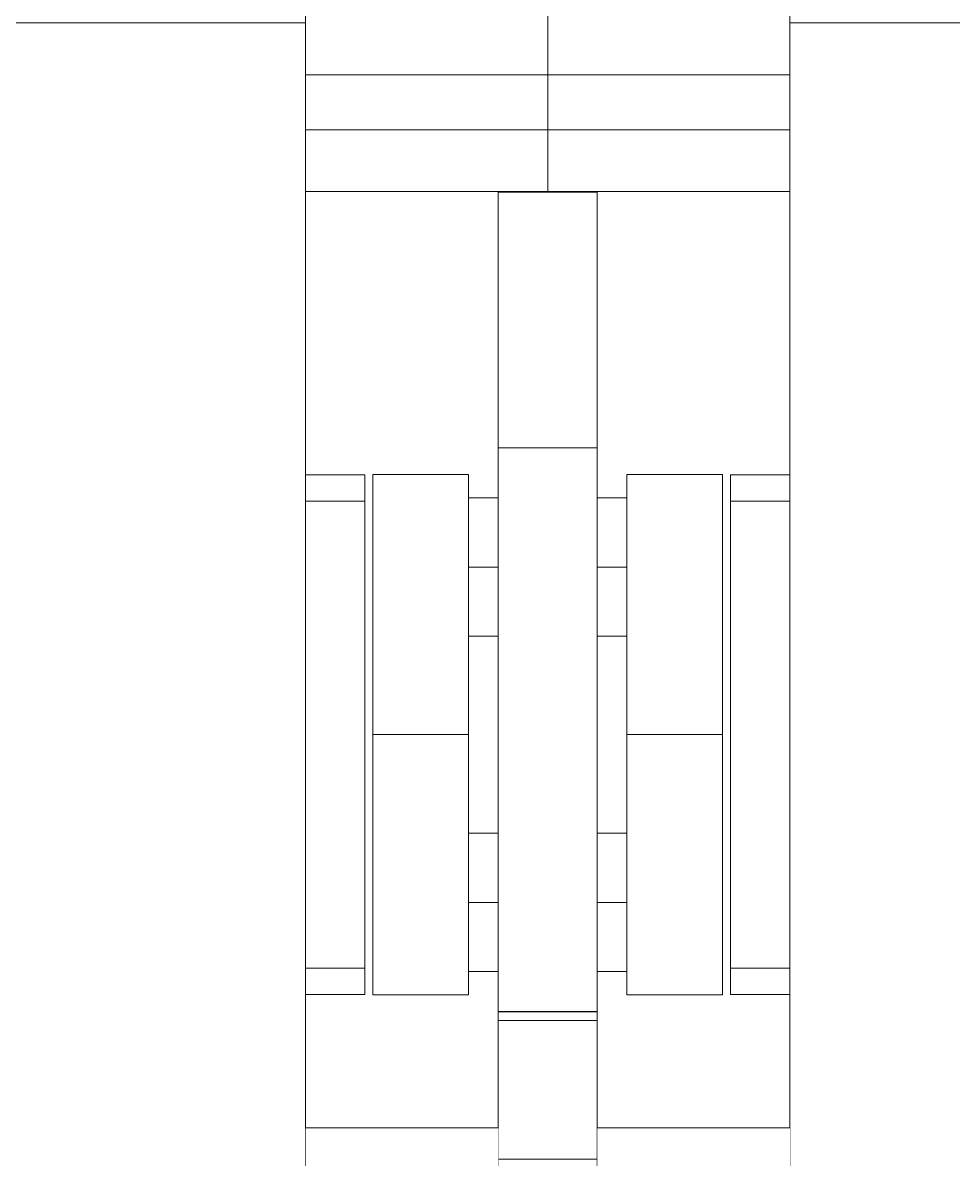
# Model space of a CAD drawing. Header units: millimetres. Extents: x -46169 to 237885, y -84465 to 18123.
# Drawn here: x 175224 to 175318.1, y -80618.3 to -80503.3 of the extents above; entities that cross this region are included whole.
import ezdxf

# ---------------------------------------------------------------- set-up
doc = ezdxf.new("R2010")
doc.units = ezdxf.units.MM
doc.header["$MEASUREMENT"] = 0
doc.linetypes.add('Wipeout_Contour', pattern=[1000, 0, -1000])
doc.layers.add('New_A-20-M_Floor_Slab', color=7, linetype='Continuous')
doc.layers.add('New_A-35-M_FFE_Fixed', color=7, linetype='Continuous')
for name, color, linetype, lineweight in [('New_A-20-M_Floor_Slab_Pen_No__89', 8, 'Continuous', 20), ('New_A-35-M_FFE_Fixed_Pen_No__1', 7, 'Continuous', 13), ('New_A-35-M_FFE_Fixed_Pen_No__93', 8, 'Continuous', 13)]:
    doc.layers.add(name, color=color, linetype=linetype, lineweight=lineweight)

# ---------------------------------------------------------------- blocks, each defined once
blk = doc.blocks.new('Section Elem_134_3', base_point=(129666.67, -84332.61))
at = {"color": 254, "linetype": 'Wipeout_Contour', "lineweight": 0, "ltscale": 3086352.595365421}
blk.add_wipeout([(175252.61, -80549.04), (175258.61, -80549.04), (175258.61, -80601.62), (175252.61, -80601.62), (175252.61, -80615.11), (175272.11, -80615.11), (175272.11, -80599.29), (175269.11, -80599.29), (175269.11, -80601.65), (175259.42, -80601.65), (175259.42, -80549.01), (175269.11, -80549.01), (175269.11, -80551.38), (175272.11, -80551.38), (175272.11, -80520.4), (175252.61, -80520.4)], dxfattribs=at).dxf.layer = 'New_A-20-M_Floor_Slab'
at = {"color": 254, "linetype": 'Wipeout_Contour', "lineweight": 0, "ltscale": 771665.498604}
blk.add_wipeout([(175285.11, -80565.38), (175282.11, -80565.38), (175282.11, -80585.29), (175285.11, -80585.29)], dxfattribs=at).dxf.layer = 'New_A-20-M_Floor_Slab'
at = {"color": 254, "linetype": 'Wipeout_Contour', "lineweight": 0, "ltscale": 3086757.95976625}
blk.add_wipeout([(175301.61, -80520.4), (175282.11, -80520.4), (175282.11, -80551.38), (175285.11, -80551.38), (175285.11, -80549.01), (175294.8, -80549.01), (175294.8, -80601.65), (175285.11, -80601.65), (175285.11, -80599.29), (175282.11, -80599.29), (175282.11, -80615.11), (175301.61, -80615.11), (175301.61, -80601.62), (175295.61, -80601.62), (175295.61, -80549.04), (175301.61, -80549.04)], dxfattribs=at).dxf.layer = 'New_A-20-M_Floor_Slab'
at = {"color": 254, "linetype": 'Wipeout_Contour', "lineweight": 0, "ltscale": 771618.251916}
blk.add_wipeout([(175269.11, -80585.29), (175272.11, -80585.29), (175272.11, -80565.38), (175269.11, -80565.38)], dxfattribs=at).dxf.layer = 'New_A-20-M_Floor_Slab'
blk = doc.blocks.new('Section Elem_139_3', base_point=(129666.67, -84332.61))
at = {"layer": 'New_A-35-M_FFE_Fixed_Pen_No__93', "linetype": 'Continuous'}
for p, q in [((175272.11, -80520.48), (175272.11, -80520.48)), ((175272.11, -80618.27), (175272.11, -80618.27))]:
    blk.add_line(p, q, dxfattribs=at)
at = {"color": 254, "linetype": 'Wipeout_Contour', "lineweight": 0, "ltscale": 771595.066528}
blk.add_wipeout([(175272.11, -80548.19), (175282.11, -80548.19), (175282.11, -80546.44), (175272.11, -80546.44)], dxfattribs=at).dxf.layer = 'New_A-35-M_FFE_Fixed'
at = {"color": 254, "linetype": 'Wipeout_Contour', "lineweight": 0, "ltscale": 771676.5342}
blk.add_wipeout([(175295.61, -80549.04), (175295.61, -80549.56), (175301.61, -80549.56), (175301.61, -80549.04)], dxfattribs=at).dxf.layer = 'New_A-35-M_FFE_Fixed'
at = {"color": 254, "linetype": 'Wipeout_Contour', "lineweight": 0, "ltscale": 771627.637973}
blk.add_wipeout([(175282.11, -80553.43), (175285.11, -80553.43), (175285.11, -80551.91), (175282.11, -80551.91)], dxfattribs=at).dxf.layer = 'New_A-35-M_FFE_Fixed'
at = {"color": 254, "linetype": 'Wipeout_Contour', "lineweight": 0, "ltscale": 964544.203194}
blk.add_wipeout([(175282.11, -80558.38), (175285.11, -80558.38), (175285.11, -80556.38), (175285.11, -80555.7), (175282.11, -80555.7)], dxfattribs=at).dxf.layer = 'New_A-35-M_FFE_Fixed'
at = {"color": 254, "linetype": 'Wipeout_Contour', "lineweight": 0, "ltscale": 771646.708775}
blk.add_wipeout([(175285.11, -80563.33), (175282.11, -80563.33), (175282.11, -80564.84), (175285.11, -80564.84)], dxfattribs=at).dxf.layer = 'New_A-35-M_FFE_Fixed'
at = {"color": 254, "linetype": 'Wipeout_Contour', "lineweight": 0, "ltscale": 771687.45478}
blk.add_wipeout([(175285.11, -80587.34), (175282.11, -80587.34), (175282.11, -80589.61), (175285.11, -80589.61)], dxfattribs=at).dxf.layer = 'New_A-35-M_FFE_Fixed'
at = {"color": 254, "linetype": 'Wipeout_Contour', "lineweight": 0, "ltscale": 771700.201618}
blk.add_wipeout([(175285.11, -80594.97), (175282.11, -80594.97), (175282.11, -80597.24), (175285.11, -80597.24)], dxfattribs=at).dxf.layer = 'New_A-35-M_FFE_Fixed'
at = {"color": 254, "linetype": 'Wipeout_Contour', "lineweight": 0, "ltscale": 771763.506115}
blk.add_wipeout([(175301.61, -80601.11), (175295.61, -80601.11), (175295.61, -80601.62), (175301.61, -80601.62)], dxfattribs=at).dxf.layer = 'New_A-35-M_FFE_Fixed'
at = {"color": 254, "linetype": 'Wipeout_Contour', "lineweight": 0, "ltscale": 771688.68981}
blk.add_wipeout([(175282.11, -80603.37), (175282.11, -80603.32), (175272.11, -80603.32), (175272.11, -80603.37)], dxfattribs=at).dxf.layer = 'New_A-35-M_FFE_Fixed'
at = {"color": 254, "linetype": 'Wipeout_Contour', "lineweight": 0, "ltscale": 771690.453099}
blk.add_wipeout([(175282.11, -80604.57), (175282.11, -80604.23), (175272.11, -80604.23), (175272.11, -80604.57)], dxfattribs=at).dxf.layer = 'New_A-35-M_FFE_Fixed'
at = {"color": 254, "linetype": 'Wipeout_Contour', "lineweight": 0, "ltscale": 771694.229066}
blk.add_wipeout([(175272.11, -80606.1), (175272.11, -80607.22), (175282.11, -80607.22), (175282.11, -80606.1)], dxfattribs=at).dxf.layer = 'New_A-35-M_FFE_Fixed'
at = {"layer": 'New_A-35-M_FFE_Fixed_Pen_No__93', "linetype": 'Continuous'}
for p, q in [((175272.11, -80546.33), (175272.11, -80546.33)), ((175272.11, -80603.32), (175272.11, -80603.32)), ((175272.11, -80604.23), (175272.11, -80604.23))]:
    blk.add_line(p, q, dxfattribs=at)
at = {"color": 254, "linetype": 'Wipeout_Contour', "lineweight": 0, "ltscale": 771625.925853}
blk.add_wipeout([(175282.11, -80551.38), (175282.11, -80551.91), (175285.11, -80551.91), (175285.11, -80551.38)], dxfattribs=at).dxf.layer = 'New_A-35-M_FFE_Fixed'
at = {"color": 254, "linetype": 'Wipeout_Contour', "lineweight": 0, "ltscale": 771630.801854}
blk.add_wipeout([(175285.11, -80553.43), (175282.11, -80553.43), (175282.11, -80555.7), (175285.11, -80555.7)], dxfattribs=at).dxf.layer = 'New_A-35-M_FFE_Fixed'
at = {"color": 254, "linetype": 'Wipeout_Contour', "lineweight": 0, "ltscale": 771643.544601}
blk.add_wipeout([(175282.11, -80561.05), (175282.11, -80563.33), (175285.11, -80563.33), (175285.11, -80561.05)], dxfattribs=at).dxf.layer = 'New_A-35-M_FFE_Fixed'
at = {"color": 254, "linetype": 'Wipeout_Contour', "lineweight": 0, "ltscale": 964561.615331}
blk.add_wipeout([(175282.11, -80565.38), (175285.11, -80565.38), (175285.11, -80565.26), (175285.11, -80564.84), (175282.11, -80564.84)], dxfattribs=at).dxf.layer = 'New_A-35-M_FFE_Fixed'
at = {"color": 254, "linetype": 'Wipeout_Contour', "lineweight": 0, "ltscale": 771684.2898}
blk.add_wipeout([(175285.11, -80585.82), (175282.11, -80585.82), (175282.11, -80587.34), (175285.11, -80587.34)], dxfattribs=at).dxf.layer = 'New_A-35-M_FFE_Fixed'
at = {"color": 254, "linetype": 'Wipeout_Contour', "lineweight": 0, "ltscale": 964621.366539}
blk.add_wipeout([(175285.11, -80592.29), (175282.11, -80592.29), (175282.11, -80594.97), (175285.11, -80594.97), (175285.11, -80594.28)], dxfattribs=at).dxf.layer = 'New_A-35-M_FFE_Fixed'
at = {"color": 254, "linetype": 'Wipeout_Contour', "lineweight": 0, "ltscale": 771703.366961}
blk.add_wipeout([(175285.11, -80597.24), (175282.11, -80597.24), (175282.11, -80598.75), (175285.11, -80598.75)], dxfattribs=at).dxf.layer = 'New_A-35-M_FFE_Fixed'
at = {"color": 254, "linetype": 'Wipeout_Contour', "lineweight": 0, "ltscale": 771761.271933}
blk.add_wipeout([(175301.61, -80598.94), (175295.61, -80598.94), (175295.61, -80601.11), (175301.61, -80601.11)], dxfattribs=at).dxf.layer = 'New_A-35-M_FFE_Fixed'
at = {"layer": 'New_A-35-M_FFE_Fixed_Pen_No__93', "linetype": 'Continuous'}
blk.add_line((175295.61, -80601.62), (175295.61, -80601.11), dxfattribs=at)
at = {"color": 254, "linetype": 'Wipeout_Contour', "lineweight": 0, "ltscale": 771720.01922}
blk.add_wipeout([(175295.61, -80598.94), (175301.61, -80598.94), (175301.61, -80551.72), (175295.61, -80551.72)], dxfattribs=at).dxf.layer = 'New_A-35-M_FFE_Fixed'
at = {"color": 254, "linetype": 'Wipeout_Contour', "lineweight": 0, "ltscale": 771604.928064}
blk.add_wipeout([(175272.11, -80553.51), (175282.11, -80553.51), (175282.11, -80552.92), (175272.11, -80552.92)], dxfattribs=at).dxf.layer = 'New_A-35-M_FFE_Fixed'
at = {"color": 254, "linetype": 'Wipeout_Contour', "lineweight": 0, "ltscale": 771639.410497}
blk.add_wipeout([(175282.11, -80558.38), (175282.11, -80561.05), (175285.11, -80561.05), (175285.11, -80558.38)], dxfattribs=at).dxf.layer = 'New_A-35-M_FFE_Fixed'
at = {"color": 254, "linetype": 'Wipeout_Contour', "lineweight": 0, "ltscale": 771682.576949}
blk.add_wipeout([(175282.11, -80585.82), (175285.11, -80585.82), (175285.11, -80585.29), (175282.11, -80585.29)], dxfattribs=at).dxf.layer = 'New_A-35-M_FFE_Fixed'
at = {"color": 254, "linetype": 'Wipeout_Contour', "lineweight": 0, "ltscale": 771691.589978}
blk.add_wipeout([(175282.11, -80592.29), (175285.11, -80592.29), (175285.11, -80589.61), (175282.11, -80589.61)], dxfattribs=at).dxf.layer = 'New_A-35-M_FFE_Fixed'
at = {"color": 254, "linetype": 'Wipeout_Contour', "lineweight": 0, "ltscale": 771705.080154}
blk.add_wipeout([(175282.11, -80598.75), (175282.11, -80599.29), (175285.11, -80599.29), (175285.11, -80598.75)], dxfattribs=at).dxf.layer = 'New_A-35-M_FFE_Fixed'
at = {"layer": 'New_A-35-M_FFE_Fixed_Pen_No__93', "linetype": 'Continuous'}
blk.add_line((175295.61, -80601.11), (175295.61, -80598.94), dxfattribs=at)
at = {"color": 254, "linetype": 'Wipeout_Contour', "lineweight": 0, "ltscale": 771678.767245}
blk.add_wipeout([(175295.61, -80549.56), (175295.61, -80551.72), (175301.61, -80551.72), (175301.61, -80549.56)], dxfattribs=at).dxf.layer = 'New_A-35-M_FFE_Fixed'
at = {"color": 254, "linetype": 'Wipeout_Contour', "lineweight": 0, "ltscale": 771712.513796}
blk.add_wipeout([(175285.11, -80593.94), (175294.8, -80593.94), (175294.8, -80585.4), (175285.11, -80585.4)], dxfattribs=at).dxf.layer = 'New_A-35-M_FFE_Fixed'
at = {"color": 254, "linetype": 'Wipeout_Contour', "lineweight": 0, "ltscale": 771673.950805}
blk.add_wipeout([(175282.11, -80597.66), (175282.11, -80591.39), (175272.11, -80591.39), (175272.11, -80597.66)], dxfattribs=at).dxf.layer = 'New_A-35-M_FFE_Fixed'
at = {"layer": 'New_A-35-M_FFE_Fixed_Pen_No__93', "linetype": 'Continuous'}
for p, q in [((175295.61, -80549.56), (175295.61, -80549.04)), ((175295.61, -80551.72), (175295.61, -80549.56)), ((175295.61, -80598.94), (175295.61, -80551.72)), ((175285.11, -80592.29), (175282.11, -80592.29))]:
    blk.add_line(p, q, dxfattribs=at)
at = {"color": 254, "linetype": 'Wipeout_Contour', "lineweight": 0, "ltscale": 771785.480124}
blk.add_wipeout([(175301.61, -80503.33), (175301.61, -80647.33), (175331.61, -80647.33), (175331.61, -80503.33)], dxfattribs=at).dxf.layer = 'New_A-35-M_FFE_Fixed'
at = {"color": 254, "linetype": 'Wipeout_Contour', "lineweight": 0, "ltscale": 771696.966437}
blk.add_wipeout([(175285.11, -80575.33), (175285.11, -80585.4), (175294.8, -80585.4), (175294.8, -80575.33)], dxfattribs=at).dxf.layer = 'New_A-35-M_FFE_Fixed'
at = {"color": 254, "linetype": 'Wipeout_Contour', "lineweight": 0, "ltscale": 771724.414188}
blk.add_wipeout([(175294.8, -80593.94), (175285.11, -80593.94), (175285.11, -80599.65), (175294.8, -80599.65)], dxfattribs=at).dxf.layer = 'New_A-35-M_FFE_Fixed'
at = {"layer": 'New_A-35-M_FFE_Fixed_Pen_No__93', "linetype": 'Continuous'}
for p, q in [((175301.61, -80549.04), (175295.61, -80549.04)), ((175301.61, -80551.72), (175295.61, -80551.72)), ((175285.11, -80585.29), (175282.11, -80585.29)), ((175285.11, -80593.94), (175285.11, -80585.4)), ((175294.8, -80593.94), (175294.8, -80585.4)), ((175301.61, -80598.94), (175295.61, -80598.94)), ((175301.61, -80601.62), (175295.61, -80601.62))]:
    blk.add_line(p, q, dxfattribs=at)
at = {"color": 254, "linetype": 'Wipeout_Contour', "lineweight": 0, "ltscale": 1158652.369230578}
blk.add_wipeout([(175802.61, -80346.96), (175301.61, -80346.96), (175301.61, -80503.33), (175331.61, -80503.33), (175772.61, -80503.33), (175802.61, -80503.33)], dxfattribs=at).dxf.layer = 'New_A-35-M_FFE_Fixed'
at = {"color": 254, "linetype": 'Wipeout_Contour', "lineweight": 0, "ltscale": 771578.947929}
blk.add_wipeout([(175277.11, -80511.45), (175301.61, -80511.45), (175301.61, -80510.54), (175277.11, -80510.54)], dxfattribs=at).dxf.layer = 'New_A-35-M_FFE_Fixed'
at = {"color": 254, "linetype": 'Wipeout_Contour', "lineweight": 0, "ltscale": 771589.459201}
blk.add_wipeout([(175277.11, -80514.18), (175277.11, -80520.4), (175301.61, -80520.4), (175301.61, -80514.18)], dxfattribs=at).dxf.layer = 'New_A-35-M_FFE_Fixed'
at = {"color": 254, "linetype": 'Wipeout_Contour', "lineweight": 0, "ltscale": 771680.139699}
blk.add_wipeout([(175285.11, -80575.33), (175294.8, -80575.33), (175294.8, -80565.26), (175285.11, -80565.26)], dxfattribs=at).dxf.layer = 'New_A-35-M_FFE_Fixed'
at = {"color": 254, "linetype": 'Wipeout_Contour', "lineweight": 0, "ltscale": 771730.854978}
blk.add_wipeout([(175294.8, -80599.65), (175285.11, -80599.65), (175285.11, -80601.65), (175294.8, -80601.65)], dxfattribs=at).dxf.layer = 'New_A-35-M_FFE_Fixed'
at = {"layer": 'New_A-35-M_FFE_Fixed_Pen_No__93', "linetype": 'Continuous'}
for p, q in [((175277.11, -80520.4), (175301.61, -80520.4)), ((175294.8, -80575.33), (175285.11, -80575.33)), ((175285.11, -80585.4), (175285.11, -80575.33)), ((175294.8, -80585.4), (175294.8, -80575.33)), ((175285.11, -80599.65), (175285.11, -80593.94)), ((175294.8, -80599.65), (175294.8, -80593.94)), ((175285.11, -80599.29), (175282.11, -80599.29)), ((175285.11, -80601.65), (175285.11, -80599.65)), ((175294.8, -80601.65), (175294.8, -80599.65)), ((175294.8, -80601.65), (175285.11, -80601.65))]:
    blk.add_line(p, q, dxfattribs=at)
at = {"color": 254, "linetype": 'Wipeout_Contour', "lineweight": 0, "ltscale": 964471.251648}
blk.add_wipeout([(175277.11, -80501.63), (175277.11, -80508.61), (175301.61, -80508.61), (175301.61, -80503.33), (175301.61, -80501.63)], dxfattribs=at).dxf.layer = 'New_A-35-M_FFE_Fixed'
at = {"color": 254, "linetype": 'Wipeout_Contour', "lineweight": 0, "ltscale": 771584.075536}
blk.add_wipeout([(175277.11, -80514.18), (175301.61, -80514.18), (175301.61, -80513.95), (175277.11, -80513.95)], dxfattribs=at).dxf.layer = 'New_A-35-M_FFE_Fixed'
at = {"color": 254, "linetype": 'Wipeout_Contour', "lineweight": 0, "ltscale": 771664.5953}
blk.add_wipeout([(175285.11, -80565.26), (175294.8, -80565.26), (175294.8, -80556.72), (175285.11, -80556.72)], dxfattribs=at).dxf.layer = 'New_A-35-M_FFE_Fixed'
at = {"layer": 'New_A-35-M_FFE_Fixed_Pen_No__93', "linetype": 'Continuous'}
for p, q in [((175301.61, -80503.33), (175301.61, -80346.96)), ((175331.61, -80503.33), (175301.61, -80503.33)), ((175285.11, -80558.38), (175282.11, -80558.38)), ((175285.11, -80565.38), (175282.11, -80565.38)), ((175285.11, -80575.33), (175285.11, -80565.26)), ((175294.8, -80575.33), (175294.8, -80565.26))]:
    blk.add_line(p, q, dxfattribs=at)
at = {"color": 254, "linetype": 'Wipeout_Contour', "lineweight": 0, "ltscale": 771575.784112}
blk.add_wipeout([(175277.11, -80508.61), (175277.11, -80509.58), (175301.61, -80509.58), (175301.61, -80508.61)], dxfattribs=at).dxf.layer = 'New_A-35-M_FFE_Fixed'
at = {"color": 254, "linetype": 'Wipeout_Contour', "lineweight": 0, "ltscale": 771582.736848}
blk.add_wipeout([(175277.11, -80513.55), (175301.61, -80513.55), (175301.61, -80512.98), (175277.11, -80512.98)], dxfattribs=at).dxf.layer = 'New_A-35-M_FFE_Fixed'
at = {"color": 254, "linetype": 'Wipeout_Contour', "lineweight": 0, "ltscale": 771652.699092}
blk.add_wipeout([(175285.11, -80551.02), (175285.11, -80556.72), (175294.8, -80556.72), (175294.8, -80551.02)], dxfattribs=at).dxf.layer = 'New_A-35-M_FFE_Fixed'
at = {"layer": 'New_A-35-M_FFE_Fixed_Pen_No__93', "linetype": 'Continuous'}
for p, q in [((175277.11, -80508.61), (175301.61, -80508.61)), ((175285.11, -80565.26), (175285.11, -80556.72)), ((175294.8, -80565.26), (175294.8, -80556.72))]:
    blk.add_line(p, q, dxfattribs=at)
at = {"color": 254, "linetype": 'Wipeout_Contour', "lineweight": 0, "ltscale": 771577.392281}
blk.add_wipeout([(175277.11, -80510.54), (175301.61, -80510.54), (175301.61, -80509.58), (175277.11, -80509.58)], dxfattribs=at).dxf.layer = 'New_A-35-M_FFE_Fixed'
at = {"color": 254, "linetype": 'Wipeout_Contour', "lineweight": 0, "ltscale": 771581.671504}
blk.add_wipeout([(175277.11, -80512.98), (175301.61, -80512.98), (175301.61, -80512.27), (175277.11, -80512.27)], dxfattribs=at).dxf.layer = 'New_A-35-M_FFE_Fixed'
at = {"color": 254, "linetype": 'Wipeout_Contour', "lineweight": 0, "ltscale": 771646.261255}
blk.add_wipeout([(175285.11, -80549.01), (175285.11, -80551.02), (175294.8, -80551.02), (175294.8, -80549.01)], dxfattribs=at).dxf.layer = 'New_A-35-M_FFE_Fixed'
at = {"layer": 'New_A-35-M_FFE_Fixed_Pen_No__93', "linetype": 'Continuous'}
for p, q in [((175285.11, -80551.02), (175285.11, -80549.01)), ((175294.8, -80549.01), (175285.11, -80549.01)), ((175294.8, -80551.02), (175294.8, -80549.01)), ((175285.11, -80551.38), (175282.11, -80551.38)), ((175285.11, -80556.72), (175285.11, -80551.02)), ((175294.8, -80556.72), (175294.8, -80551.02))]:
    blk.add_line(p, q, dxfattribs=at)
at = {"color": 254, "linetype": 'Wipeout_Contour', "lineweight": 0, "ltscale": 771580.392473}
blk.add_wipeout([(175277.11, -80512.27), (175301.61, -80512.27), (175301.61, -80511.45), (175277.11, -80511.45)], dxfattribs=at).dxf.layer = 'New_A-35-M_FFE_Fixed'
at = {"color": 254, "linetype": 'Wipeout_Contour', "lineweight": 0, "ltscale": 771583.54838}
blk.add_wipeout([(175277.11, -80513.55), (175277.11, -80513.95), (175301.61, -80513.95), (175301.61, -80513.55)], dxfattribs=at).dxf.layer = 'New_A-35-M_FFE_Fixed'
at = {"layer": 'New_A-35-M_FFE_Fixed_Pen_No__93', "linetype": 'Continuous'}
for p, q in [((175301.61, -80647.33), (175301.61, -80503.33)), ((175277.11, -80514.18), (175301.61, -80514.18))]:
    blk.add_line(p, q, dxfattribs=at)
blk = doc.blocks.new('Section Elem_147_3', base_point=(129666.67, -84332.61))
at = {"color": 254, "linetype": 'Wipeout_Contour', "lineweight": 0, "ltscale": 964437.515246}
blk.add_wipeout([(175272.11, -80520.48), (175282.11, -80520.48), (175282.11, -80520.4), (175277.11, -80520.4), (175272.11, -80520.4)], dxfattribs=at).dxf.layer = 'New_A-35-M_FFE_Fixed'
at = {"color": 254, "linetype": 'Wipeout_Contour', "lineweight": 0, "ltscale": 771577.895569}
blk.add_wipeout([(175282.11, -80538.96), (175282.11, -80535.1), (175272.11, -80535.1), (175272.11, -80538.96)], dxfattribs=at).dxf.layer = 'New_A-35-M_FFE_Fixed'
at = {"color": 254, "linetype": 'Wipeout_Contour', "lineweight": 0, "ltscale": 771520.247799}
blk.add_wipeout([(175252.61, -80549.04), (175252.61, -80549.56), (175258.61, -80549.56), (175258.61, -80549.04)], dxfattribs=at).dxf.layer = 'New_A-35-M_FFE_Fixed'
at = {"color": 254, "linetype": 'Wipeout_Contour', "lineweight": 0, "ltscale": 964476.566416}
blk.add_wipeout([(175269.11, -80553.43), (175272.11, -80553.43), (175272.11, -80552.92), (175272.11, -80551.91), (175269.11, -80551.91)], dxfattribs=at).dxf.layer = 'New_A-35-M_FFE_Fixed'
at = {"color": 254, "linetype": 'Wipeout_Contour', "lineweight": 0, "ltscale": 771587.687177}
blk.add_wipeout([(175269.11, -80555.7), (175269.11, -80558.38), (175272.11, -80558.38), (175272.11, -80555.7)], dxfattribs=at).dxf.layer = 'New_A-35-M_FFE_Fixed'
at = {"color": 254, "linetype": 'Wipeout_Contour', "lineweight": 0, "ltscale": 771599.460787}
blk.add_wipeout([(175269.11, -80564.84), (175272.11, -80564.84), (175272.11, -80563.33), (175269.11, -80563.33)], dxfattribs=at).dxf.layer = 'New_A-35-M_FFE_Fixed'
at = {"color": 254, "linetype": 'Wipeout_Contour', "lineweight": 0, "ltscale": 771640.209287}
blk.add_wipeout([(175269.11, -80587.34), (175269.11, -80589.61), (175272.11, -80589.61), (175272.11, -80587.34)], dxfattribs=at).dxf.layer = 'New_A-35-M_FFE_Fixed'
at = {"color": 254, "linetype": 'Wipeout_Contour', "lineweight": 0, "ltscale": 771652.957109}
blk.add_wipeout([(175269.11, -80594.97), (175269.11, -80597.24), (175272.11, -80597.24), (175272.11, -80594.97)], dxfattribs=at).dxf.layer = 'New_A-35-M_FFE_Fixed'
at = {"color": 254, "linetype": 'Wipeout_Contour', "lineweight": 0, "ltscale": 771607.237329}
blk.add_wipeout([(175258.61, -80601.11), (175252.61, -80601.11), (175252.61, -80601.62), (175258.61, -80601.62)], dxfattribs=at).dxf.layer = 'New_A-35-M_FFE_Fixed'
at = {"color": 254, "linetype": 'Wipeout_Contour', "lineweight": 0, "ltscale": 771689.450711}
blk.add_wipeout([(175282.11, -80604.23), (175282.11, -80603.37), (175272.11, -80603.37), (175272.11, -80604.23)], dxfattribs=at).dxf.layer = 'New_A-35-M_FFE_Fixed'
at = {"color": 254, "linetype": 'Wipeout_Contour', "lineweight": 0, "ltscale": 771695.766086}
blk.add_wipeout([(175272.11, -80607.22), (175272.11, -80607.94), (175282.11, -80607.94), (175282.11, -80607.22)], dxfattribs=at).dxf.layer = 'New_A-35-M_FFE_Fixed'
at = {"color": 254, "linetype": 'Wipeout_Contour', "lineweight": 0, "ltscale": 771700.868414}
blk.add_wipeout([(175282.11, -80611.52), (175282.11, -80609.75), (175272.11, -80609.75), (175272.11, -80611.52)], dxfattribs=at).dxf.layer = 'New_A-35-M_FFE_Fixed'
at = {"color": 254, "linetype": 'Wipeout_Contour', "lineweight": 0, "ltscale": 771712.267751}
blk.add_wipeout([(175272.11, -80618.27), (175282.11, -80618.27), (175282.11, -80616.64), (175272.11, -80616.64)], dxfattribs=at).dxf.layer = 'New_A-35-M_FFE_Fixed'
at = {"color": 254, "linetype": 'Wipeout_Contour', "lineweight": 0, "ltscale": 771554.619097}
blk.add_wipeout([(175282.11, -80525.7), (175282.11, -80520.48), (175272.11, -80520.48), (175272.11, -80525.7)], dxfattribs=at).dxf.layer = 'New_A-35-M_FFE_Fixed'
at = {"color": 254, "linetype": 'Wipeout_Contour', "lineweight": 0, "ltscale": 771570.935098}
blk.add_wipeout([(175282.11, -80535.1), (175282.11, -80530.63), (175272.11, -80530.63), (175272.11, -80535.1)], dxfattribs=at).dxf.layer = 'New_A-35-M_FFE_Fixed'
at = {"color": 254, "linetype": 'Wipeout_Contour', "lineweight": 0, "ltscale": 771583.751525}
blk.add_wipeout([(175282.11, -80542.11), (175282.11, -80538.96), (175272.11, -80538.96), (175272.11, -80542.11)], dxfattribs=at).dxf.layer = 'New_A-35-M_FFE_Fixed'
at = {"color": 254, "linetype": 'Wipeout_Contour', "lineweight": 0, "ltscale": 771578.676593}
blk.add_wipeout([(175269.11, -80551.91), (175272.11, -80551.91), (175272.11, -80551.38), (175269.11, -80551.38)], dxfattribs=at).dxf.layer = 'New_A-35-M_FFE_Fixed'
at = {"color": 254, "linetype": 'Wipeout_Contour', "lineweight": 0, "ltscale": 771583.553027}
blk.add_wipeout([(175269.11, -80553.43), (175269.11, -80555.7), (175272.11, -80555.7), (175272.11, -80553.43)], dxfattribs=at).dxf.layer = 'New_A-35-M_FFE_Fixed'
at = {"color": 254, "linetype": 'Wipeout_Contour', "lineweight": 0, "ltscale": 771596.296419}
blk.add_wipeout([(175269.11, -80561.05), (175269.11, -80563.33), (175272.11, -80563.33), (175272.11, -80561.05)], dxfattribs=at).dxf.layer = 'New_A-35-M_FFE_Fixed'
at = {"color": 254, "linetype": 'Wipeout_Contour', "lineweight": 0, "ltscale": 771601.173354}
blk.add_wipeout([(175269.11, -80564.84), (175269.11, -80565.38), (175272.11, -80565.38), (175272.11, -80564.84)], dxfattribs=at).dxf.layer = 'New_A-35-M_FFE_Fixed'
at = {"color": 254, "linetype": 'Wipeout_Contour', "lineweight": 0, "ltscale": 771637.044113}
blk.add_wipeout([(175269.11, -80587.34), (175272.11, -80587.34), (175272.11, -80585.82), (175269.11, -80585.82)], dxfattribs=at).dxf.layer = 'New_A-35-M_FFE_Fixed'
at = {"color": 254, "linetype": 'Wipeout_Contour', "lineweight": 0, "ltscale": 771648.821314}
blk.add_wipeout([(175269.11, -80592.29), (175269.11, -80594.97), (175272.11, -80594.97), (175272.11, -80592.29)], dxfattribs=at).dxf.layer = 'New_A-35-M_FFE_Fixed'
at = {"color": 254, "linetype": 'Wipeout_Contour', "lineweight": 0, "ltscale": 964570.831916}
blk.add_wipeout([(175269.11, -80597.24), (175269.11, -80598.75), (175272.11, -80598.75), (175272.11, -80597.66), (175272.11, -80597.24)], dxfattribs=at).dxf.layer = 'New_A-35-M_FFE_Fixed'
at = {"color": 254, "linetype": 'Wipeout_Contour', "lineweight": 0, "ltscale": 771605.002695}
blk.add_wipeout([(175258.61, -80598.94), (175252.61, -80598.94), (175252.61, -80601.11), (175258.61, -80601.11)], dxfattribs=at).dxf.layer = 'New_A-35-M_FFE_Fixed'
at = {"color": 254, "linetype": 'Wipeout_Contour', "lineweight": 0, "ltscale": 771692.017997}
blk.add_wipeout([(175272.11, -80604.57), (175272.11, -80606.1), (175282.11, -80606.1), (175282.11, -80604.57)], dxfattribs=at).dxf.layer = 'New_A-35-M_FFE_Fixed'
at = {"color": 254, "linetype": 'Wipeout_Contour', "lineweight": 0, "ltscale": 771697.878888}
blk.add_wipeout([(175272.11, -80609.75), (175282.11, -80609.75), (175282.11, -80607.94), (175272.11, -80607.94)], dxfattribs=at).dxf.layer = 'New_A-35-M_FFE_Fixed'
at = {"color": 254, "linetype": 'Wipeout_Contour', "lineweight": 0, "ltscale": 771709.501803}
blk.add_wipeout([(175282.11, -80616.64), (175282.11, -80614.96), (175272.11, -80614.96), (175272.11, -80616.64)], dxfattribs=at).dxf.layer = 'New_A-35-M_FFE_Fixed'
at = {"color": 254, "linetype": 'Wipeout_Contour', "lineweight": 0, "ltscale": 771714.916807}
blk.add_wipeout([(175282.11, -80619.81), (175282.11, -80618.27), (175272.11, -80618.27), (175272.11, -80619.81)], dxfattribs=at).dxf.layer = 'New_A-35-M_FFE_Fixed'
at = {"layer": 'New_A-35-M_FFE_Fixed_Pen_No__1', "linetype": 'Continuous'}
for p, q in [((175282.11, -80520.48), (175282.11, -80520.4)), ((175272.11, -80538.96), (175272.11, -80535.1)), ((175282.11, -80538.96), (175282.11, -80535.1)), ((175258.61, -80601.62), (175258.61, -80601.11)), ((175282.11, -80604.23), (175272.11, -80604.23)), ((175272.11, -80606.1), (175272.11, -80604.23)), ((175282.11, -80606.1), (175282.11, -80604.23)), ((175272.11, -80607.94), (175272.11, -80606.1)), ((175282.11, -80607.94), (175282.11, -80606.1)), ((175272.11, -80609.75), (175272.11, -80607.94)), ((175282.11, -80609.75), (175282.11, -80607.94)), ((175272.11, -80618.27), (175272.11, -80616.64)), ((175282.11, -80618.27), (175282.11, -80616.64)), ((175282.11, -80618.27), (175272.11, -80618.27)), ((175272.11, -80619.81), (175272.11, -80618.27)), ((175282.11, -80619.81), (175282.11, -80618.27))]:
    blk.add_line(p, q, dxfattribs=at)
at = {"color": 254, "linetype": 'Wipeout_Contour', "lineweight": 0, "ltscale": 771563.092691}
blk.add_wipeout([(175282.11, -80525.7), (175272.11, -80525.7), (175272.11, -80530.63), (175282.11, -80530.63)], dxfattribs=at).dxf.layer = 'New_A-35-M_FFE_Fixed'
at = {"color": 254, "linetype": 'Wipeout_Contour', "lineweight": 0, "ltscale": 771588.315682}
blk.add_wipeout([(175282.11, -80544.43), (175282.11, -80542.11), (175272.11, -80542.11), (175272.11, -80544.43)], dxfattribs=at).dxf.layer = 'New_A-35-M_FFE_Fixed'
at = {"color": 254, "linetype": 'Wipeout_Contour', "lineweight": 0, "ltscale": 771600.478594}
blk.add_wipeout([(175282.11, -80552.92), (175282.11, -80548.19), (175272.11, -80548.19), (175272.11, -80552.92)], dxfattribs=at).dxf.layer = 'New_A-35-M_FFE_Fixed'
at = {"color": 254, "linetype": 'Wipeout_Contour', "lineweight": 0, "ltscale": 771563.741627}
blk.add_wipeout([(175258.61, -80598.94), (175258.61, -80551.72), (175252.61, -80551.72), (175252.61, -80598.94)], dxfattribs=at).dxf.layer = 'New_A-35-M_FFE_Fixed'
at = {"color": 254, "linetype": 'Wipeout_Contour', "lineweight": 0, "ltscale": 771592.162062}
blk.add_wipeout([(175269.11, -80558.38), (175269.11, -80561.05), (175272.11, -80561.05), (175272.11, -80558.38)], dxfattribs=at).dxf.layer = 'New_A-35-M_FFE_Fixed'
at = {"color": 254, "linetype": 'Wipeout_Contour', "lineweight": 0, "ltscale": 771635.331156}
blk.add_wipeout([(175269.11, -80585.29), (175269.11, -80585.82), (175272.11, -80585.82), (175272.11, -80585.29)], dxfattribs=at).dxf.layer = 'New_A-35-M_FFE_Fixed'
at = {"color": 254, "linetype": 'Wipeout_Contour', "lineweight": 0, "ltscale": 964556.594955}
blk.add_wipeout([(175269.11, -80589.61), (175269.11, -80592.29), (175272.11, -80592.29), (175272.11, -80591.39), (175272.11, -80589.61)], dxfattribs=at).dxf.layer = 'New_A-35-M_FFE_Fixed'
at = {"color": 254, "linetype": 'Wipeout_Contour', "lineweight": 0, "ltscale": 771657.83574}
blk.add_wipeout([(175269.11, -80598.75), (175269.11, -80599.29), (175272.11, -80599.29), (175272.11, -80598.75)], dxfattribs=at).dxf.layer = 'New_A-35-M_FFE_Fixed'
at = {"color": 254, "linetype": 'Wipeout_Contour', "lineweight": 0, "ltscale": 771706.679907}
blk.add_wipeout([(175272.11, -80614.96), (175282.11, -80614.96), (175282.11, -80613.26), (175272.11, -80613.26)], dxfattribs=at).dxf.layer = 'New_A-35-M_FFE_Fixed'
at = {"layer": 'New_A-35-M_FFE_Fixed_Pen_No__1', "linetype": 'Continuous'}
for p, q in [((175282.11, -80525.7), (175282.11, -80520.48)), ((175272.11, -80530.63), (175272.11, -80525.7)), ((175282.11, -80530.63), (175282.11, -80525.7)), ((175272.11, -80535.1), (175272.11, -80530.63)), ((175282.11, -80535.1), (175282.11, -80530.63)), ((175272.11, -80542.11), (175272.11, -80538.96)), ((175282.11, -80542.11), (175282.11, -80538.96)), ((175258.61, -80601.11), (175258.61, -80598.94)), ((175272.11, -80616.64), (175272.11, -80614.96)), ((175282.11, -80616.64), (175282.11, -80614.96))]:
    blk.add_line(p, q, dxfattribs=at)
at = {"color": 254, "linetype": 'Wipeout_Contour', "lineweight": 0, "ltscale": 771591.44206}
blk.add_wipeout([(175282.11, -80545.85), (175282.11, -80544.43), (175272.11, -80544.43), (175272.11, -80545.85)], dxfattribs=at).dxf.layer = 'New_A-35-M_FFE_Fixed'
at = {"color": 254, "linetype": 'Wipeout_Contour', "lineweight": 0, "ltscale": 771522.481296}
blk.add_wipeout([(175252.61, -80551.72), (175258.61, -80551.72), (175258.61, -80549.56), (175252.61, -80549.56)], dxfattribs=at).dxf.layer = 'New_A-35-M_FFE_Fixed'
at = {"color": 254, "linetype": 'Wipeout_Contour', "lineweight": 0, "ltscale": 771612.210943}
blk.add_wipeout([(175282.11, -80561.63), (175282.11, -80553.51), (175272.11, -80553.51), (175272.11, -80561.63)], dxfattribs=at).dxf.layer = 'New_A-35-M_FFE_Fixed'
at = {"color": 254, "linetype": 'Wipeout_Contour', "lineweight": 0, "ltscale": 771660.753587}
blk.add_wipeout([(175272.11, -80591.39), (175282.11, -80591.39), (175282.11, -80581.87), (175272.11, -80581.87)], dxfattribs=at).dxf.layer = 'New_A-35-M_FFE_Fixed'
at = {"color": 254, "linetype": 'Wipeout_Contour', "lineweight": 0, "ltscale": 771619.161569}
blk.add_wipeout([(175269.11, -80593.94), (175269.11, -80585.4), (175259.42, -80585.4), (175259.42, -80593.94)], dxfattribs=at).dxf.layer = 'New_A-35-M_FFE_Fixed'
at = {"color": 254, "linetype": 'Wipeout_Contour', "lineweight": 0, "ltscale": 771680.192761}
blk.add_wipeout([(175282.11, -80598.86), (175282.11, -80597.66), (175272.11, -80597.66), (175272.11, -80598.86)], dxfattribs=at).dxf.layer = 'New_A-35-M_FFE_Fixed'
at = {"color": 254, "linetype": 'Wipeout_Contour', "lineweight": 0, "ltscale": 771703.8021}
blk.add_wipeout([(175282.11, -80611.52), (175272.11, -80611.52), (175272.11, -80613.26), (175282.11, -80613.26)], dxfattribs=at).dxf.layer = 'New_A-35-M_FFE_Fixed'
at = {"layer": 'New_A-35-M_FFE_Fixed_Pen_No__1', "linetype": 'Continuous'}
for p, q in [((175272.11, -80544.43), (175272.11, -80542.11)), ((175282.11, -80544.43), (175282.11, -80542.11)), ((175272.11, -80553.51), (175272.11, -80548.19)), ((175282.11, -80553.51), (175282.11, -80548.19)), ((175258.61, -80549.56), (175258.61, -80549.04)), ((175258.61, -80551.72), (175258.61, -80549.56)), ((175258.61, -80598.94), (175258.61, -80551.72)), ((175269.11, -80592.29), (175272.11, -80592.29)), ((175272.11, -80611.52), (175272.11, -80609.75)), ((175282.11, -80611.52), (175282.11, -80609.75)), ((175272.11, -80613.26), (175272.11, -80611.52)), ((175282.11, -80613.26), (175282.11, -80611.52)), ((175272.11, -80614.96), (175272.11, -80613.26)), ((175282.11, -80614.96), (175282.11, -80613.26))]:
    blk.add_line(p, q, dxfattribs=at)
at = {"color": 254, "linetype": 'Wipeout_Contour', "lineweight": 0, "ltscale": 771498.365144}
blk.add_wipeout([(175252.61, -80503.33), (175222.61, -80503.33), (175222.61, -80647.33), (175252.61, -80647.33)], dxfattribs=at).dxf.layer = 'New_A-35-M_FFE_Fixed'
at = {"color": 254, "linetype": 'Wipeout_Contour', "lineweight": 0, "ltscale": 771593.030656}
blk.add_wipeout([(175282.11, -80546.33), (175282.11, -80545.85), (175272.11, -80545.85), (175272.11, -80546.33)], dxfattribs=at).dxf.layer = 'New_A-35-M_FFE_Fixed'
at = {"color": 254, "linetype": 'Wipeout_Contour', "lineweight": 0, "ltscale": 771644.140074}
blk.add_wipeout([(175282.11, -80581.87), (175282.11, -80571.51), (175272.11, -80571.51), (175272.11, -80581.87)], dxfattribs=at).dxf.layer = 'New_A-35-M_FFE_Fixed'
at = {"color": 254, "linetype": 'Wipeout_Contour', "lineweight": 0, "ltscale": 771603.61233}
blk.add_wipeout([(175269.11, -80575.33), (175259.42, -80575.33), (175259.42, -80585.4), (175269.11, -80585.4)], dxfattribs=at).dxf.layer = 'New_A-35-M_FFE_Fixed'
at = {"color": 254, "linetype": 'Wipeout_Contour', "lineweight": 0, "ltscale": 771631.063401}
blk.add_wipeout([(175259.42, -80593.94), (175259.42, -80599.65), (175269.11, -80599.65), (175269.11, -80593.94)], dxfattribs=at).dxf.layer = 'New_A-35-M_FFE_Fixed'
at = {"color": 254, "linetype": 'Wipeout_Contour', "lineweight": 0, "ltscale": 771684.920771}
blk.add_wipeout([(175282.11, -80603.32), (175282.11, -80598.86), (175272.11, -80598.86), (175272.11, -80603.32)], dxfattribs=at).dxf.layer = 'New_A-35-M_FFE_Fixed'
at = {"layer": 'New_A-35-M_FFE_Fixed_Pen_No__1', "linetype": 'Continuous'}
for p, q in [((175252.61, -80549.04), (175258.61, -80549.04)), ((175252.61, -80551.72), (175258.61, -80551.72)), ((175272.11, -80591.39), (175272.11, -80581.87)), ((175282.11, -80591.39), (175282.11, -80581.87)), ((175269.11, -80585.29), (175272.11, -80585.29)), ((175259.42, -80593.94), (175259.42, -80585.4)), ((175269.11, -80593.94), (175269.11, -80585.4)), ((175272.11, -80598.86), (175272.11, -80591.39)), ((175282.11, -80598.86), (175282.11, -80591.39)), ((175252.61, -80598.94), (175258.61, -80598.94)), ((175272.11, -80603.32), (175272.11, -80598.86)), ((175282.11, -80603.32), (175282.11, -80598.86)), ((175252.61, -80601.62), (175258.61, -80601.62)), ((175282.11, -80603.32), (175272.11, -80603.32)), ((175272.11, -80604.23), (175272.11, -80603.32)), ((175282.11, -80604.23), (175282.11, -80603.32))]:
    blk.add_line(p, q, dxfattribs=at)
at = {"color": 254, "linetype": 'Wipeout_Contour', "lineweight": 0, "ltscale": 1155653.210241849}
blk.add_wipeout([(174751.61, -80346.96), (174751.61, -80503.33), (174781.61, -80503.33), (175222.61, -80503.33), (175252.61, -80503.33), (175252.61, -80346.96)], dxfattribs=at).dxf.layer = 'New_A-35-M_FFE_Fixed'
at = {"color": 254, "linetype": 'Wipeout_Contour', "lineweight": 0, "ltscale": 771489.893809}
blk.add_wipeout([(175252.61, -80511.45), (175277.11, -80511.45), (175277.11, -80510.54), (175252.61, -80510.54)], dxfattribs=at).dxf.layer = 'New_A-35-M_FFE_Fixed'
at = {"color": 254, "linetype": 'Wipeout_Contour', "lineweight": 0, "ltscale": 771500.4063}
blk.add_wipeout([(175252.61, -80514.18), (175252.61, -80520.4), (175277.11, -80520.4), (175277.11, -80514.18)], dxfattribs=at).dxf.layer = 'New_A-35-M_FFE_Fixed'
at = {"color": 254, "linetype": 'Wipeout_Contour', "lineweight": 0, "ltscale": 771593.517617}
blk.add_wipeout([(175282.11, -80546.44), (175282.11, -80546.33), (175272.11, -80546.33), (175272.11, -80546.44)], dxfattribs=at).dxf.layer = 'New_A-35-M_FFE_Fixed'
at = {"color": 254, "linetype": 'Wipeout_Contour', "lineweight": 0, "ltscale": 771627.238447}
blk.add_wipeout([(175272.11, -80571.51), (175282.11, -80571.51), (175282.11, -80561.63), (175272.11, -80561.63)], dxfattribs=at).dxf.layer = 'New_A-35-M_FFE_Fixed'
at = {"color": 254, "linetype": 'Wipeout_Contour', "lineweight": 0, "ltscale": 771586.783556}
blk.add_wipeout([(175269.11, -80575.33), (175269.11, -80565.26), (175259.42, -80565.26), (175259.42, -80575.33)], dxfattribs=at).dxf.layer = 'New_A-35-M_FFE_Fixed'
at = {"color": 254, "linetype": 'Wipeout_Contour', "lineweight": 0, "ltscale": 771637.50497}
blk.add_wipeout([(175259.42, -80599.65), (175259.42, -80601.65), (175269.11, -80601.65), (175269.11, -80599.65)], dxfattribs=at).dxf.layer = 'New_A-35-M_FFE_Fixed'
at = {"layer": 'New_A-35-M_FFE_Fixed_Pen_No__1', "linetype": 'Continuous'}
for p, q in [((175277.11, -80520.4), (175252.61, -80520.4)), ((175272.11, -80520.48), (175272.11, -80520.4)), ((175282.11, -80520.48), (175272.11, -80520.48)), ((175272.11, -80525.7), (175272.11, -80520.48)), ((175272.11, -80545.85), (175272.11, -80544.43)), ((175282.11, -80545.85), (175282.11, -80544.43)), ((175272.11, -80546.33), (175272.11, -80545.85)), ((175282.11, -80546.33), (175282.11, -80545.85)), ((175282.11, -80546.33), (175272.11, -80546.33)), ((175272.11, -80548.19), (175272.11, -80546.33)), ((175282.11, -80548.19), (175282.11, -80546.33)), ((175272.11, -80561.63), (175272.11, -80553.51)), ((175282.11, -80561.63), (175282.11, -80553.51)), ((175272.11, -80571.51), (175272.11, -80561.63)), ((175282.11, -80571.51), (175282.11, -80561.63)), ((175272.11, -80581.87), (175272.11, -80571.51)), ((175282.11, -80581.87), (175282.11, -80571.51)), ((175259.42, -80575.33), (175269.11, -80575.33)), ((175259.42, -80585.4), (175259.42, -80575.33)), ((175269.11, -80585.4), (175269.11, -80575.33)), ((175259.42, -80599.65), (175259.42, -80593.94)), ((175269.11, -80599.65), (175269.11, -80593.94)), ((175259.42, -80601.65), (175259.42, -80599.65)), ((175269.11, -80599.29), (175272.11, -80599.29)), ((175269.11, -80601.65), (175269.11, -80599.65)), ((175259.42, -80601.65), (175269.11, -80601.65))]:
    blk.add_line(p, q, dxfattribs=at)
at = {"color": 254, "linetype": 'Wipeout_Contour', "lineweight": 0, "ltscale": 964338.577217}
blk.add_wipeout([(175252.61, -80508.61), (175277.11, -80508.61), (175277.11, -80501.63), (175252.61, -80501.63), (175252.61, -80503.33)], dxfattribs=at).dxf.layer = 'New_A-35-M_FFE_Fixed'
at = {"color": 254, "linetype": 'Wipeout_Contour', "lineweight": 0, "ltscale": 771495.022007}
blk.add_wipeout([(175252.61, -80514.18), (175277.11, -80514.18), (175277.11, -80513.95), (175252.61, -80513.95)], dxfattribs=at).dxf.layer = 'New_A-35-M_FFE_Fixed'
at = {"color": 254, "linetype": 'Wipeout_Contour', "lineweight": 0, "ltscale": 771571.237277}
blk.add_wipeout([(175269.11, -80565.26), (175269.11, -80556.72), (175259.42, -80556.72), (175259.42, -80565.26)], dxfattribs=at).dxf.layer = 'New_A-35-M_FFE_Fixed'
at = {"layer": 'New_A-35-M_FFE_Fixed_Pen_No__1', "linetype": 'Continuous'}
for p, q in [((175252.61, -80503.33), (175252.61, -80346.96)), ((175222.61, -80503.33), (175252.61, -80503.33)), ((175269.11, -80558.38), (175272.11, -80558.38)), ((175259.42, -80575.33), (175259.42, -80565.26)), ((175269.11, -80575.33), (175269.11, -80565.26)), ((175269.11, -80565.38), (175272.11, -80565.38))]:
    blk.add_line(p, q, dxfattribs=at)
at = {"color": 254, "linetype": 'Wipeout_Contour', "lineweight": 0, "ltscale": 771486.72963}
blk.add_wipeout([(175252.61, -80509.58), (175277.11, -80509.58), (175277.11, -80508.61), (175252.61, -80508.61)], dxfattribs=at).dxf.layer = 'New_A-35-M_FFE_Fixed'
at = {"color": 254, "linetype": 'Wipeout_Contour', "lineweight": 0, "ltscale": 771493.683168}
blk.add_wipeout([(175252.61, -80513.55), (175277.11, -80513.55), (175277.11, -80512.98), (175252.61, -80512.98)], dxfattribs=at).dxf.layer = 'New_A-35-M_FFE_Fixed'
at = {"color": 254, "linetype": 'Wipeout_Contour', "lineweight": 0, "ltscale": 771559.339628}
blk.add_wipeout([(175259.42, -80551.02), (175259.42, -80556.72), (175269.11, -80556.72), (175269.11, -80551.02)], dxfattribs=at).dxf.layer = 'New_A-35-M_FFE_Fixed'
at = {"layer": 'New_A-35-M_FFE_Fixed_Pen_No__1', "linetype": 'Continuous'}
for p, q in [((175277.11, -80508.61), (175277.11, -80501.63)), ((175277.11, -80508.61), (175252.61, -80508.61)), ((175259.42, -80565.26), (175259.42, -80556.72)), ((175269.11, -80565.26), (175269.11, -80556.72))]:
    blk.add_line(p, q, dxfattribs=at)
at = {"color": 254, "linetype": 'Wipeout_Contour', "lineweight": 0, "ltscale": 771488.337978}
blk.add_wipeout([(175252.61, -80510.54), (175277.11, -80510.54), (175277.11, -80509.58), (175252.61, -80509.58)], dxfattribs=at).dxf.layer = 'New_A-35-M_FFE_Fixed'
at = {"color": 254, "linetype": 'Wipeout_Contour', "lineweight": 0, "ltscale": 771492.617696}
blk.add_wipeout([(175252.61, -80512.98), (175277.11, -80512.98), (175277.11, -80512.27), (175252.61, -80512.27)], dxfattribs=at).dxf.layer = 'New_A-35-M_FFE_Fixed'
at = {"color": 254, "linetype": 'Wipeout_Contour', "lineweight": 0, "ltscale": 771552.901012}
blk.add_wipeout([(175259.42, -80549.01), (175259.42, -80551.02), (175269.11, -80551.02), (175269.11, -80549.01)], dxfattribs=at).dxf.layer = 'New_A-35-M_FFE_Fixed'
at = {"layer": 'New_A-35-M_FFE_Fixed_Pen_No__1', "linetype": 'Continuous'}
for p, q in [((175277.11, -80509.58), (175277.11, -80508.61)), ((175277.11, -80510.54), (175277.11, -80509.58)), ((175259.42, -80551.02), (175259.42, -80549.01)), ((175259.42, -80549.01), (175269.11, -80549.01)), ((175269.11, -80551.02), (175269.11, -80549.01)), ((175259.42, -80556.72), (175259.42, -80551.02)), ((175269.11, -80556.72), (175269.11, -80551.02)), ((175269.11, -80551.38), (175272.11, -80551.38))]:
    blk.add_line(p, q, dxfattribs=at)
at = {"color": 254, "linetype": 'Wipeout_Contour', "lineweight": 0, "ltscale": 771491.33852}
blk.add_wipeout([(175252.61, -80512.27), (175277.11, -80512.27), (175277.11, -80511.45), (175252.61, -80511.45)], dxfattribs=at).dxf.layer = 'New_A-35-M_FFE_Fixed'
at = {"color": 254, "linetype": 'Wipeout_Contour', "lineweight": 0, "ltscale": 771494.494796}
blk.add_wipeout([(175252.61, -80513.95), (175277.11, -80513.95), (175277.11, -80513.55), (175252.61, -80513.55)], dxfattribs=at).dxf.layer = 'New_A-35-M_FFE_Fixed'
at = {"layer": 'New_A-35-M_FFE_Fixed_Pen_No__1', "linetype": 'Continuous'}
for p, q in [((175252.61, -80647.33), (175252.61, -80503.33)), ((175277.11, -80511.45), (175277.11, -80510.54)), ((175277.11, -80512.27), (175277.11, -80511.45)), ((175277.11, -80512.98), (175277.11, -80512.27)), ((175277.11, -80513.55), (175277.11, -80512.98)), ((175277.11, -80513.95), (175277.11, -80513.55)), ((175277.11, -80514.18), (175277.11, -80513.95)), ((175277.11, -80514.18), (175252.61, -80514.18)), ((175277.11, -80520.4), (175277.11, -80514.18))]:
    blk.add_line(p, q, dxfattribs=at)
blk = doc.blocks.new('Section Elem_177_3', base_point=(129666.67, -84332.61))
at = {"color": 254, "linetype": 'Wipeout_Contour', "lineweight": 0, "ltscale": 1541586.250394497}
blk.add_wipeout([(174732.11, -80735.11), (175272.11, -80735.11), (175272.11, -80615.11), (175252.61, -80615.11), (175252.61, -80695.83), (174751.61, -80695.83), (174751.61, -80615.11), (174732.11, -80615.11)], dxfattribs=at).dxf.layer = 'New_A-20-M_Floor_Slab'
at = {"color": 254, "linetype": 'Wipeout_Contour', "lineweight": 0, "ltscale": 1545583.277942096}
blk.add_wipeout([(175282.11, -80735.11), (175822.11, -80735.11), (175822.11, -80615.11), (175802.61, -80615.11), (175802.61, -80695.83), (175301.61, -80695.83), (175301.61, -80615.11), (175282.11, -80615.11)], dxfattribs=at).dxf.layer = 'New_A-20-M_Floor_Slab'
at = {"layer": 'New_A-20-M_Floor_Slab_Pen_No__89', "linetype": 'Continuous'}
for p, q in [((175252.61, -80615.11), (175272.11, -80615.11)), ((175282.11, -80615.11), (175301.61, -80615.11))]:
    blk.add_line(p, q, dxfattribs=at)

msp = doc.modelspace()

# ---------------------------------------------------------------- block references
at = {"layer": 'New_A-20-M_Floor_Slab'}
msp.add_blockref('Section Elem_134_3', (129666.67, -84332.61), dxfattribs=at)

# ---------------------------------------------------------------- next in the draw order: block references
at = {"layer": 'New_A-35-M_FFE_Fixed'}
msp.add_blockref('Section Elem_139_3', (129666.67, -84332.61), dxfattribs=at)

# ---------------------------------------------------------------- next in the draw order: block references
msp.add_blockref('Section Elem_147_3', (129666.67, -84332.61), dxfattribs=at)

# ---------------------------------------------------------------- next in the draw order: block references
at = {"layer": 'New_A-20-M_Floor_Slab'}
msp.add_blockref('Section Elem_177_3', (129666.67, -84332.61), dxfattribs=at)

doc.saveas('drawing.dxf')
